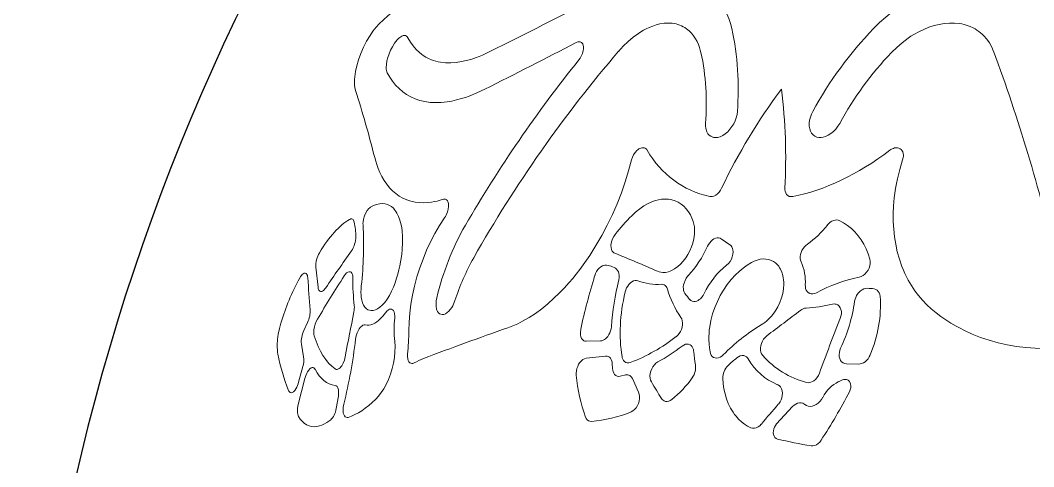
# Model space of a CAD drawing. Extents: x 0 to 297, y 0 to 420.
# Drawn here: x 73.98 to 90.28, y 286.77 to 293.95 of the extents above; entities that cross this region are included whole.
import ezdxf

# ---------------------------------------------------------------- set-up
doc = ezdxf.new("R2010")
doc.units = 0

msp = doc.modelspace()

# ---------------------------------------------------------------- linework, layer by layer
at = {"color": 7, "lineweight": 13, "ltscale": 0.004262}
msp.add_line((85.252, 290.438), (85.394, 290.343), dxfattribs=at)
at = {"color": 7, "lineweight": 13, "ltscale": 0.00806}
msp.add_line((78.77, 289.659), (78.735, 289.98), dxfattribs=at)
at = {"color": 7, "lineweight": 13, "ltscale": 0.003566}
msp.add_line((78.603, 289.092), (78.542, 288.963), dxfattribs=at)
at = {"color": 7, "lineweight": 13, "ltscale": 0.005779}
msp.add_line((83.313, 288.794), (83.082, 288.789), dxfattribs=at)
at = {"color": 7, "lineweight": 13, "ltscale": 0.005235}
msp.add_line((78.503, 288.745), (78.538, 288.538), dxfattribs=at)
at = {"color": 7, "lineweight": 13, "ltscale": 0.00784}
msp.add_line((83.083, 288.516), (83.394, 288.552), dxfattribs=at)
at = {"color": 7, "lineweight": 13, "ltscale": 0.006504}
msp.add_line((78.525, 288.384), (78.457, 288.133), dxfattribs=at)
at = {"color": 7, "lineweight": 13, "ltscale": 0.002036}
msp.add_line((83.501, 288.429), (83.506, 288.347), dxfattribs=at)
at = {"color": 7, "lineweight": 13, "ltscale": 0.005048}
msp.add_line((87.468, 288.423), (87.266, 288.427), dxfattribs=at)
at = {"color": 7, "lineweight": 13, "ltscale": 0.010869}
msp.add_line((78.452, 287.771), (78.559, 288.192), dxfattribs=at)
at = {"color": 7, "lineweight": 13, "ltscale": 0.002308}
msp.add_line((83.627, 288.226), (83.717, 288.247), dxfattribs=at)
at = {"color": 7, "lineweight": 13, "ltscale": 0.006007}
msp.add_line((83.825, 288.188), (83.924, 287.969), dxfattribs=at)
at = {"color": 7, "lineweight": 13, "ltscale": 0.001731}
msp.add_line((87.141, 288.138), (87.204, 288.166), dxfattribs=at)
at = {"color": 7, "lineweight": 13, "ltscale": 0.005056}
msp.add_line((79.097, 287.907), (79.064, 287.707), dxfattribs=at)
at = {"color": 7, "lineweight": 13, "ltscale": 0.009468}
msp.add_line((86.143, 287.461), (86.401, 287.738), dxfattribs=at)
at = {"color": 7, "lineweight": 13}
for points in [[(84.793, 294.522), (84.864, 294.503), (84.933, 294.477), (84.998, 294.445), (85.059, 294.407), (85.117, 294.363), (85.171, 294.312), (85.221, 294.256), (85.266, 294.194), (85.307, 294.128), (85.343, 294.057), (85.374, 293.982), (85.401, 293.903), (85.423, 293.82)], [(87.702, 293.82), (87.798, 293.916), (87.899, 294.006), (88.003, 294.091), (88.11, 294.169), (88.221, 294.241), (88.333, 294.306), (88.448, 294.364), (88.564, 294.414), (88.661, 294.45), (88.758, 294.48), (88.855, 294.504), (88.952, 294.522)], [(79.373, 292.827), (79.363, 292.867), (79.358, 292.913), (79.356, 292.962), (79.357, 293.002), (79.361, 293.043), (79.373, 293.13), (79.393, 293.22), (79.422, 293.32), (79.459, 293.421), (79.502, 293.522), (79.551, 293.619), (79.606, 293.711), (79.653, 293.78), (79.704, 293.844), (79.755, 293.897)], [(84.927, 293.434), (84.917, 293.475), (84.905, 293.514), (84.887, 293.565), (84.865, 293.612), (84.841, 293.657), (84.81, 293.704), (84.775, 293.747), (84.737, 293.785), (84.696, 293.818), (84.67, 293.836), (84.644, 293.851), (84.616, 293.865), (84.588, 293.877), (84.558, 293.887), (84.528, 293.896), (84.466, 293.907), (84.401, 293.91), (84.334, 293.907), (84.266, 293.896), (84.208, 293.881), (84.151, 293.862), (84.093, 293.839), (84.049, 293.818), (84.006, 293.795), (83.963, 293.77), (83.921, 293.742), (83.837, 293.681), (83.756, 293.612), (83.678, 293.536), (83.603, 293.454)], [(89.633, 293.454), (89.603, 293.524), (89.567, 293.59), (89.525, 293.65), (89.477, 293.705), (89.451, 293.73), (89.424, 293.754), (89.396, 293.776), (89.366, 293.797), (89.335, 293.816), (89.304, 293.833), (89.258, 293.854), (89.21, 293.872), (89.16, 293.886), (89.122, 293.895), (89.084, 293.902), (89.004, 293.909), (88.923, 293.91), (88.84, 293.902), (88.757, 293.888), (88.675, 293.868), (88.593, 293.841), (88.512, 293.808), (88.432, 293.769), (88.353, 293.725), (88.305, 293.696), (88.258, 293.664), (88.211, 293.63), (88.164, 293.593), (88.075, 293.517), (87.991, 293.434)], [(79.884, 293.11), (79.877, 293.126), (79.872, 293.144), (79.868, 293.167), (79.867, 293.192), (79.869, 293.244), (79.878, 293.299), (79.893, 293.356), (79.912, 293.414), (79.936, 293.471), (79.965, 293.527), (80.002, 293.585), (80.023, 293.614), (80.045, 293.64), (80.065, 293.66), (80.084, 293.677), (80.101, 293.689), (80.118, 293.698), (80.139, 293.707), (80.159, 293.71), (80.177, 293.707), (80.192, 293.7), (80.205, 293.689), (80.216, 293.673)], [(80.216, 293.673), (80.256, 293.604), (80.301, 293.541), (80.35, 293.483), (80.404, 293.433), (80.433, 293.41), (80.463, 293.388), (80.505, 293.362), (80.548, 293.34), (80.593, 293.32), (80.629, 293.307), (80.665, 293.297), (80.703, 293.288), (80.741, 293.28), (80.821, 293.271), (80.904, 293.27), (80.99, 293.276), (81.079, 293.289), (81.151, 293.305), (81.226, 293.325), (81.302, 293.35), (81.359, 293.371), (81.417, 293.395), (81.535, 293.45)], [(82.966, 293.318), (82.985, 293.345), (83.002, 293.375), (83.022, 293.421), (83.035, 293.467), (83.038, 293.491), (83.039, 293.513), (83.038, 293.531), (83.035, 293.549), (83.027, 293.573), (83.013, 293.592), (83.005, 293.599), (82.995, 293.604), (82.985, 293.608), (82.973, 293.609), (82.961, 293.609), (82.948, 293.607), (82.923, 293.597)], [(81.45, 292.844), (81.324, 292.785), (81.2, 292.735), (81.139, 292.713), (81.079, 292.694), (80.999, 292.672), (80.921, 292.655), (80.844, 292.642), (80.751, 292.632), (80.66, 292.629), (80.573, 292.633), (80.489, 292.645), (80.408, 292.663), (80.331, 292.689), (80.261, 292.721), (80.194, 292.759), (80.131, 292.803), (80.072, 292.854), (80.018, 292.911), (79.968, 292.974), (79.924, 293.039), (79.884, 293.11)], [(85.514, 292.486), (85.508, 292.437), (85.495, 292.387), (85.477, 292.337), (85.454, 292.289), (85.426, 292.243), (85.394, 292.2), (85.358, 292.161), (85.319, 292.127), (85.277, 292.1), (85.235, 292.081), (85.195, 292.07), (85.176, 292.067), (85.156, 292.067), (85.131, 292.07), (85.108, 292.076), (85.086, 292.087), (85.061, 292.105), (85.04, 292.129), (85.024, 292.158), (85.016, 292.177), (85.01, 292.198), (85.005, 292.221), (85.002, 292.246), (85.002, 292.294)], [(87.158, 292.294), (87.13, 292.248), (87.096, 292.204), (87.059, 292.165), (87.018, 292.131), (86.975, 292.104), (86.931, 292.083), (86.895, 292.073), (86.859, 292.067), (86.824, 292.068), (86.791, 292.075), (86.759, 292.089), (86.731, 292.11), (86.707, 292.137), (86.689, 292.17), (86.676, 292.206), (86.672, 292.228), (86.669, 292.251), (86.668, 292.297), (86.675, 292.346), (86.687, 292.395), (86.704, 292.441), (86.725, 292.486)], [(84.063, 291.863), (84.055, 291.874), (84.046, 291.883), (84.031, 291.894), (84.013, 291.901), (83.994, 291.903), (83.979, 291.902), (83.963, 291.898), (83.946, 291.891), (83.93, 291.883), (83.914, 291.871), (83.898, 291.858), (83.869, 291.826), (83.844, 291.789), (83.825, 291.749), (83.811, 291.707)], [(88.17, 291.707), (88.18, 291.747), (88.182, 291.767), (88.182, 291.787), (88.179, 291.812), (88.172, 291.835), (88.161, 291.856), (88.147, 291.873), (88.13, 291.887), (88.11, 291.897), (88.088, 291.902), (88.064, 291.903), (88.039, 291.899), (88.021, 291.893), (88.002, 291.885), (87.983, 291.875), (87.965, 291.863)], [(80.785, 291.073), (80.736, 291.059), (80.687, 291.046), (80.641, 291.037), (80.595, 291.029), (80.527, 291.022), (80.46, 291.019), (80.394, 291.022), (80.331, 291.03), (80.263, 291.045), (80.198, 291.066), (80.136, 291.093), (80.077, 291.126), (80.021, 291.165), (79.969, 291.21), (79.92, 291.26), (79.875, 291.315), (79.834, 291.376), (79.796, 291.441), (79.766, 291.503), (79.738, 291.568), (79.714, 291.636), (79.697, 291.689), (79.682, 291.744)], [(83.811, 291.707), (83.764, 291.529), (83.71, 291.352), (83.648, 291.175), (83.579, 291), (83.503, 290.827), (83.421, 290.657), (83.333, 290.49), (83.238, 290.328), (83.138, 290.17), (83.033, 290.018), (82.978, 289.944), (82.921, 289.871), (82.865, 289.801), (82.807, 289.734), (82.728, 289.645), (82.646, 289.561), (82.564, 289.481), (82.466, 289.394), (82.367, 289.313), (82.266, 289.238), (82.163, 289.171), (82.06, 289.112), (81.981, 289.071), (81.901, 289.036), (81.822, 289.005)], [(88.63, 289.312), (88.558, 289.378), (88.49, 289.448), (88.426, 289.523), (88.366, 289.602), (88.311, 289.685), (88.261, 289.771), (88.233, 289.824), (88.207, 289.878), (88.182, 289.934), (88.159, 289.991), (88.119, 290.108), (88.085, 290.228), (88.059, 290.35), (88.04, 290.471), (88.027, 290.593), (88.02, 290.717), (88.02, 290.843), (88.025, 290.969), (88.037, 291.096), (88.046, 291.172), (88.058, 291.248), (88.072, 291.326), (88.088, 291.403), (88.125, 291.555), (88.17, 291.707)], [(85.258, 291.252), (85.24, 291.219), (85.218, 291.189), (85.192, 291.162), (85.165, 291.141), (85.137, 291.126), (85.108, 291.117), (85.088, 291.116), (85.069, 291.118)], [(86.403, 291.118), (86.374, 291.116), (86.347, 291.121), (86.324, 291.133), (86.304, 291.152), (86.29, 291.176), (86.28, 291.204), (86.277, 291.228), (86.277, 291.252)], [(80.805, 290.774), (80.819, 290.796), (80.832, 290.82), (80.843, 290.846), (80.853, 290.873), (80.864, 290.917), (80.869, 290.959), (80.868, 290.999), (80.861, 291.028), (80.85, 291.051), (80.842, 291.061), (80.834, 291.068), (80.819, 291.075), (80.803, 291.077), (80.785, 291.073)], [(83.814, 290.809), (83.876, 290.868), (83.942, 290.921), (84.009, 290.968), (84.079, 291.007), (84.114, 291.024), (84.149, 291.038), (84.196, 291.054), (84.244, 291.066), (84.291, 291.074), (84.349, 291.078), (84.405, 291.075), (84.46, 291.066), (84.513, 291.049), (84.563, 291.026), (84.609, 290.997), (84.652, 290.962), (84.691, 290.921), (84.726, 290.874), (84.757, 290.823), (84.782, 290.77), (84.803, 290.714)], [(79.494, 290.662), (79.493, 290.684), (79.495, 290.707), (79.503, 290.755), (79.518, 290.806), (79.54, 290.855), (79.562, 290.892), (79.588, 290.925), (79.602, 290.937), (79.615, 290.947)], [(79.615, 290.947), (79.663, 290.973), (79.711, 290.992), (79.758, 291.003), (79.803, 291.007), (79.847, 291.003), (79.888, 290.992), (79.921, 290.976), (79.952, 290.955), (79.981, 290.929), (80.007, 290.899), (80.023, 290.876), (80.038, 290.852), (80.064, 290.797), (80.086, 290.737), (80.097, 290.699), (80.106, 290.66), (80.115, 290.614), (80.121, 290.567), (80.128, 290.472), (80.129, 290.373), (80.124, 290.27), (80.115, 290.183), (80.102, 290.094), (80.085, 290.004), (80.069, 289.937), (80.052, 289.87), (80.033, 289.803), (80.01, 289.731)], [(79.279, 290.75), (79.296, 290.757), (79.312, 290.758), (79.326, 290.753), (79.335, 290.746), (79.342, 290.736), (79.348, 290.722), (79.353, 290.707)], [(80.229, 288.955), (80.233, 289.097), (80.244, 289.24), (80.263, 289.385), (80.288, 289.532), (80.321, 289.678), (80.36, 289.824), (80.406, 289.969), (80.458, 290.112), (80.516, 290.253), (80.58, 290.39), (80.65, 290.523), (80.725, 290.651), (80.805, 290.774)], [(86.959, 290.657), (86.982, 290.682), (87.007, 290.704), (87.033, 290.721), (87.06, 290.733), (87.088, 290.74), (87.115, 290.741), (87.133, 290.738), (87.15, 290.731)], [(84.803, 290.714), (84.814, 290.673), (84.821, 290.629), (84.825, 290.583), (84.825, 290.548), (84.823, 290.512), (84.813, 290.44), (84.795, 290.368), (84.774, 290.306), (84.748, 290.245), (84.717, 290.186), (84.682, 290.13), (84.642, 290.078), (84.599, 290.031), (84.553, 289.99), (84.504, 289.955), (84.455, 289.928), (84.43, 289.917), (84.405, 289.909), (84.358, 289.898), (84.335, 289.896), (84.313, 289.896), (84.283, 289.899), (84.255, 289.905), (84.228, 289.915)], [(87.15, 290.731), (87.22, 290.695), (87.285, 290.652), (87.346, 290.603), (87.403, 290.548), (87.456, 290.487), (87.503, 290.422), (87.546, 290.351), (87.583, 290.276), (87.616, 290.195), (87.644, 290.111)], [(83.541, 290.205), (83.529, 290.211), (83.519, 290.218), (83.51, 290.228), (83.502, 290.238), (83.489, 290.264), (83.482, 290.296), (83.48, 290.33), (83.484, 290.367), (83.492, 290.403), (83.506, 290.44), (83.524, 290.476), (83.547, 290.508)], [(85.034, 290.318), (85.049, 290.347), (85.068, 290.374), (85.089, 290.398), (85.112, 290.419), (85.137, 290.435), (85.162, 290.447), (85.187, 290.452), (85.211, 290.453), (85.234, 290.447), (85.252, 290.438)], [(85.394, 290.343), (85.405, 290.334), (85.415, 290.323), (85.424, 290.311), (85.432, 290.296), (85.437, 290.28), (85.442, 290.263), (85.445, 290.227), (85.442, 290.189), (85.432, 290.148), (85.416, 290.109), (85.395, 290.073), (85.369, 290.04), (85.34, 290.013)], [(86.539, 290.066), (86.53, 290.093), (86.525, 290.122), (86.525, 290.153), (86.53, 290.185), (86.539, 290.218), (86.552, 290.25), (86.569, 290.28), (86.59, 290.308), (86.614, 290.332), (86.639, 290.353)], [(85.738, 290.054), (85.785, 290.078), (85.833, 290.096), (85.881, 290.108), (85.928, 290.113), (85.973, 290.112), (86.017, 290.105), (86.059, 290.091), (86.093, 290.073), (86.124, 290.051), (86.152, 290.025), (86.178, 289.995), (86.193, 289.973), (86.206, 289.95), (86.229, 289.9), (86.245, 289.845), (86.252, 289.811), (86.256, 289.777), (86.259, 289.742), (86.259, 289.706), (86.254, 289.633), (86.242, 289.559), (86.222, 289.486), (86.195, 289.414), (86.162, 289.345), (86.132, 289.292), (86.097, 289.241), (86.06, 289.194), (86.008, 289.14), (85.98, 289.115), (85.952, 289.092), (85.923, 289.071), (85.893, 289.053)], [(87.644, 290.111), (87.65, 290.077), (87.65, 290.041), (87.644, 290.005), (87.631, 289.968), (87.614, 289.932), (87.591, 289.9), (87.565, 289.871), (87.535, 289.847), (87.504, 289.83), (87.472, 289.82)], [(83.219, 289.842), (83.232, 289.878), (83.249, 289.911), (83.269, 289.942), (83.292, 289.968), (83.318, 289.989), (83.345, 290.004), (83.364, 290.01), (83.383, 290.013)], [(83.571, 289.949), (83.588, 289.93), (83.601, 289.906), (83.609, 289.879), (83.613, 289.846), (83.611, 289.812), (83.605, 289.777)], [(85.074, 288.617), (85.064, 288.682), (85.057, 288.748), (85.055, 288.815), (85.055, 288.865), (85.058, 288.916), (85.062, 288.969), (85.069, 289.021), (85.088, 289.125), (85.115, 289.228), (85.149, 289.33), (85.191, 289.429), (85.238, 289.523), (85.291, 289.614), (85.35, 289.701), (85.414, 289.782), (85.483, 289.858), (85.543, 289.914), (85.606, 289.966), (85.671, 290.013), (85.738, 290.054)], [(78.476, 289.807), (78.49, 289.83), (78.504, 289.849), (78.517, 289.863), (78.529, 289.874), (78.546, 289.883), (78.562, 289.885), (78.577, 289.881), (78.585, 289.873), (78.592, 289.863), (78.598, 289.849), (78.603, 289.832), (78.606, 289.808)], [(79.188, 289.84), (79.207, 289.866), (79.228, 289.888), (79.249, 289.903), (79.268, 289.909), (79.277, 289.909), (79.294, 289.904), (79.301, 289.899), (79.313, 289.883), (79.322, 289.862), (79.327, 289.836), (79.329, 289.807)], [(83.708, 289.582), (83.718, 289.615), (83.732, 289.648), (83.75, 289.678), (83.77, 289.705), (83.793, 289.729), (83.817, 289.748), (83.842, 289.761), (83.868, 289.768), (83.893, 289.769), (83.914, 289.763)], [(84.67, 289.558), (84.658, 289.58), (84.649, 289.605), (84.645, 289.633), (84.644, 289.663), (84.648, 289.695), (84.655, 289.726), (84.671, 289.768), (84.692, 289.807), (84.719, 289.841)], [(78.894, 289.648), (78.882, 289.632), (78.869, 289.618), (78.856, 289.606), (78.843, 289.597), (78.834, 289.593), (78.824, 289.59), (78.815, 289.59), (78.807, 289.592), (78.799, 289.595), (78.792, 289.601), (78.784, 289.611), (78.778, 289.623), (78.773, 289.64), (78.77, 289.659)], [(80.01, 289.731), (79.984, 289.661), (79.954, 289.593), (79.92, 289.528), (79.882, 289.468), (79.842, 289.415), (79.799, 289.368), (79.764, 289.338), (79.728, 289.313), (79.692, 289.295), (79.657, 289.285), (79.627, 289.283), (79.598, 289.287), (79.571, 289.297), (79.546, 289.314), (79.525, 289.336), (79.503, 289.369), (79.486, 289.409), (79.474, 289.453), (79.465, 289.501), (79.462, 289.536), (79.46, 289.571), (79.462, 289.645), (79.465, 289.682)], [(84.292, 289.706), (84.314, 289.705), (84.334, 289.699), (84.352, 289.687), (84.368, 289.672), (84.38, 289.652), (84.389, 289.629)], [(86.785, 289.571), (86.757, 289.559), (86.729, 289.553), (86.702, 289.553), (86.677, 289.56), (86.654, 289.572), (86.636, 289.59), (86.621, 289.613), (86.611, 289.639), (86.606, 289.668), (86.605, 289.698)], [(87.399, 289.432), (87.406, 289.464), (87.417, 289.495), (87.431, 289.525), (87.456, 289.562), (87.472, 289.58), (87.488, 289.595), (87.504, 289.608), (87.521, 289.619), (87.548, 289.632), (87.575, 289.64), (87.602, 289.642)], [(87.712, 289.632), (87.738, 289.624), (87.76, 289.611), (87.779, 289.592), (87.793, 289.568), (87.803, 289.541), (87.808, 289.512)], [(80.971, 289.443), (80.949, 289.387), (80.935, 289.359), (80.92, 289.333), (80.897, 289.301), (80.873, 289.273), (80.848, 289.25), (80.82, 289.232), (80.792, 289.221), (80.778, 289.219), (80.765, 289.218), (80.743, 289.223), (80.723, 289.233), (80.705, 289.249), (80.691, 289.27), (80.683, 289.287), (80.677, 289.305), (80.669, 289.346), (80.667, 289.391), (80.671, 289.439), (80.679, 289.487)], [(84.979, 289.556), (84.962, 289.525), (84.941, 289.497), (84.918, 289.472), (84.901, 289.459), (84.884, 289.447), (84.86, 289.436), (84.835, 289.429), (84.811, 289.427), (84.788, 289.432), (84.767, 289.443), (84.749, 289.459)], [(79.854, 289.248), (79.877, 289.275), (79.901, 289.295), (79.919, 289.304), (79.937, 289.308), (79.954, 289.306), (79.97, 289.297), (79.984, 289.282), (79.994, 289.262), (80.002, 289.233), (80.005, 289.2), (80.003, 289.164)], [(87.041, 289.386), (87.072, 289.39), (87.087, 289.388), (87.102, 289.385), (87.116, 289.38), (87.128, 289.373), (87.14, 289.365), (87.151, 289.354), (87.168, 289.329), (87.179, 289.3), (87.185, 289.266), (87.185, 289.23), (87.179, 289.194), (87.168, 289.158)], [(90.614, 288.677), (90.458, 288.674), (90.304, 288.678), (90.151, 288.689), (90, 288.707), (89.852, 288.733), (89.707, 288.765), (89.564, 288.805), (89.425, 288.852), (89.289, 288.905), (89.157, 288.966), (89.093, 288.999), (89.029, 289.034), (88.947, 289.083), (88.866, 289.134), (88.787, 289.189), (88.708, 289.249), (88.63, 289.312)], [(78.709, 288.878), (78.704, 288.899), (78.702, 288.922), (78.702, 288.948), (78.704, 288.975), (78.711, 289.019), (78.723, 289.062), (78.739, 289.105), (78.76, 289.145)], [(79.53, 289.051), (79.558, 289.046), (79.588, 289.047), (79.619, 289.053), (79.652, 289.064), (79.684, 289.081), (79.717, 289.103), (79.741, 289.122), (79.765, 289.143), (79.811, 289.192), (79.854, 289.248)], [(84.604, 289.174), (84.618, 289.149), (84.627, 289.119), (84.631, 289.087), (84.63, 289.052), (84.623, 289.016), (84.613, 288.981), (84.597, 288.947), (84.578, 288.915), (84.555, 288.887), (84.529, 288.863)], [(78.125, 288.581), (78.12, 288.614), (78.116, 288.649), (78.114, 288.69), (78.114, 288.733), (78.119, 288.817), (78.131, 288.905), (78.149, 288.994), (78.173, 289.082)], [(79.374, 288.821), (79.384, 288.874), (79.4, 288.926), (79.421, 288.968), (79.434, 288.99), (79.448, 289.009), (79.46, 289.022), (79.473, 289.033), (79.492, 289.046), (79.512, 289.052), (79.53, 289.051)], [(83.082, 288.789), (83.062, 288.791), (83.043, 288.798), (83.027, 288.81), (83.017, 288.821), (83.009, 288.833), (82.996, 288.862), (82.989, 288.895), (82.988, 288.916), (82.988, 288.937), (82.994, 288.981)], [(83.487, 289.024), (83.483, 288.991), (83.475, 288.958), (83.463, 288.926), (83.447, 288.896), (83.429, 288.867), (83.408, 288.842), (83.393, 288.829), (83.378, 288.817), (83.357, 288.805), (83.335, 288.797), (83.313, 288.794)], [(80.004, 288.786), (80.009, 288.704), (80.007, 288.617), (79.998, 288.529), (79.983, 288.439), (79.961, 288.349), (79.934, 288.26), (79.901, 288.174), (79.863, 288.091), (79.827, 288.025), (79.787, 287.963), (79.745, 287.907), (79.699, 287.857)], [(85.92, 288.56), (85.903, 288.585), (85.892, 288.614), (85.886, 288.646), (85.885, 288.682), (85.89, 288.718), (85.9, 288.754), (85.915, 288.789), (85.935, 288.822), (85.958, 288.851), (85.985, 288.875)], [(84.624, 288.712), (84.65, 288.728), (84.677, 288.74), (84.703, 288.744), (84.729, 288.742), (84.752, 288.733), (84.772, 288.719), (84.787, 288.701), (84.798, 288.68), (84.807, 288.655), (84.81, 288.636), (84.812, 288.616)], [(85.286, 288.569), (85.262, 288.548), (85.235, 288.531), (85.208, 288.521), (85.181, 288.517), (85.155, 288.52), (85.131, 288.529), (85.11, 288.545), (85.094, 288.565), (85.082, 288.59), (85.074, 288.617)], [(87.266, 288.427), (87.238, 288.431), (87.212, 288.442), (87.19, 288.459), (87.172, 288.482), (87.159, 288.51), (87.152, 288.54), (87.15, 288.574), (87.153, 288.609), (87.161, 288.644), (87.174, 288.677)], [(79.207, 288.54), (79.193, 288.486), (79.173, 288.435), (79.151, 288.396), (79.138, 288.378), (79.124, 288.362), (79.111, 288.351), (79.098, 288.343), (79.079, 288.336), (79.062, 288.336), (79.046, 288.343)], [(80.315, 288.44), (80.296, 288.433), (80.277, 288.431), (80.26, 288.435), (80.244, 288.444), (80.232, 288.459), (80.222, 288.477), (80.212, 288.509), (80.209, 288.545), (80.21, 288.583)], [(82.922, 288.244), (82.921, 288.278), (82.924, 288.314), (82.932, 288.349), (82.945, 288.385), (82.961, 288.418), (82.982, 288.449), (83.004, 288.474), (83.029, 288.495), (83.056, 288.509), (83.083, 288.516)], [(83.394, 288.552), (83.417, 288.552), (83.438, 288.546), (83.457, 288.534), (83.473, 288.517), (83.486, 288.496), (83.495, 288.471), (83.499, 288.451), (83.501, 288.429)], [(83.79, 288.448), (83.766, 288.442), (83.742, 288.442), (83.719, 288.449), (83.7, 288.461), (83.683, 288.479), (83.671, 288.501), (83.663, 288.521), (83.659, 288.542)], [(84.13, 288.136), (84.117, 288.165), (84.11, 288.198), (84.108, 288.233), (84.112, 288.271), (84.121, 288.309), (84.136, 288.346), (84.155, 288.38), (84.178, 288.411), (84.204, 288.437), (84.232, 288.456)], [(85.505, 288.523), (85.531, 288.541), (85.559, 288.553), (85.588, 288.559), (85.615, 288.558), (85.64, 288.551), (85.662, 288.537), (85.675, 288.523), (85.687, 288.506)], [(87.65, 288.568), (87.634, 288.536), (87.615, 288.507), (87.592, 288.48), (87.567, 288.458), (87.539, 288.441), (87.51, 288.429), (87.489, 288.424), (87.468, 288.423)], [(78.559, 288.192), (78.567, 288.222), (78.577, 288.25), (78.588, 288.275), (78.601, 288.299), (78.62, 288.326), (78.64, 288.348), (78.661, 288.362), (78.676, 288.367), (78.69, 288.366), (78.703, 288.361), (78.714, 288.351), (78.723, 288.337)], [(83.506, 288.347), (83.509, 288.324), (83.514, 288.302), (83.524, 288.277), (83.539, 288.255), (83.557, 288.238), (83.578, 288.227), (83.602, 288.223), (83.627, 288.226)], [(78.457, 288.133), (78.449, 288.104), (78.438, 288.075), (78.427, 288.05), (78.414, 288.026), (78.395, 287.999), (78.375, 287.978), (78.364, 287.97), (78.354, 287.965), (78.338, 287.962), (78.322, 287.965), (78.31, 287.975), (78.302, 287.985), (78.296, 287.998)], [(85.732, 287.397), (85.678, 287.424), (85.626, 287.457), (85.578, 287.494), (85.533, 287.536), (85.491, 287.582), (85.467, 287.613), (85.444, 287.646), (85.403, 287.715), (85.367, 287.788), (85.339, 287.864), (85.316, 287.942), (85.298, 288.023), (85.286, 288.106), (85.28, 288.194)], [(86.832, 288.274), (86.815, 288.237), (86.793, 288.203), (86.767, 288.173), (86.745, 288.155), (86.721, 288.14), (86.697, 288.129), (86.673, 288.124), (86.649, 288.122), (86.626, 288.126)], [(87.204, 288.166), (87.217, 288.172), (87.232, 288.175), (87.251, 288.176), (87.269, 288.174), (87.286, 288.167), (87.297, 288.161), (87.307, 288.152), (87.316, 288.141), (87.323, 288.13), (87.334, 288.102), (87.338, 288.071), (87.336, 288.039), (87.328, 288.007), (87.315, 287.976)], [(79.044, 288.078), (79.061, 288.073), (79.075, 288.06), (79.086, 288.042), (79.092, 288.025), (79.097, 288.006), (79.1, 287.982), (79.101, 287.957), (79.097, 287.907)], [(83.924, 287.969), (83.935, 287.938), (83.94, 287.903), (83.939, 287.866), (83.933, 287.827), (83.922, 287.789), (83.906, 287.753), (83.885, 287.719), (83.86, 287.69), (83.833, 287.668), (83.805, 287.652)], [(86.16, 288.091), (86.174, 288.084), (86.186, 288.076), (86.198, 288.066), (86.208, 288.054), (86.224, 288.026), (86.234, 287.992), (86.238, 287.956), (86.236, 287.918), (86.228, 287.88), (86.216, 287.846), (86.199, 287.814), (86.179, 287.785), (86.171, 287.775)], [(84.458, 287.852), (84.434, 287.836), (84.409, 287.825), (84.384, 287.82), (84.36, 287.821), (84.338, 287.828), (84.318, 287.84), (84.305, 287.852), (84.295, 287.866)], [(86.598, 287.773), (86.622, 287.757), (86.651, 287.745), (86.683, 287.741), (86.715, 287.744), (86.749, 287.754), (86.781, 287.771), (86.812, 287.793), (86.84, 287.82), (86.865, 287.852), (86.887, 287.887)], [(78.457, 287.58), (78.449, 287.596), (78.444, 287.615), (78.44, 287.637), (78.439, 287.661), (78.439, 287.688), (78.441, 287.715), (78.452, 287.771)], [(79.064, 287.707), (79.058, 287.679), (79.05, 287.65), (79.04, 287.625), (79.03, 287.601), (79.017, 287.578), (79.004, 287.557), (78.989, 287.539), (78.974, 287.525)], [(79.253, 287.565), (79.237, 287.563), (79.221, 287.566), (79.207, 287.574), (79.194, 287.589), (79.183, 287.61), (79.176, 287.634), (79.173, 287.656), (79.172, 287.679), (79.174, 287.728), (79.183, 287.775)], [(86.401, 287.738), (86.426, 287.76), (86.453, 287.779), (86.481, 287.792), (86.51, 287.798), (86.538, 287.798), (86.564, 287.792), (86.582, 287.784), (86.598, 287.773)], [(78.974, 287.525), (78.944, 287.502), (78.914, 287.482), (78.874, 287.458), (78.833, 287.44), (78.793, 287.426), (78.749, 287.416), (78.706, 287.413), (78.665, 287.417), (78.625, 287.427), (78.586, 287.445), (78.549, 287.47), (78.515, 287.501), (78.485, 287.538), (78.457, 287.58)], [(83.166, 287.499), (83.142, 287.501), (83.12, 287.51), (83.1, 287.525), (83.084, 287.546), (83.072, 287.571)], [(85.898, 287.456), (85.873, 287.43), (85.846, 287.41), (85.816, 287.395), (85.787, 287.389), (85.758, 287.389), (85.732, 287.397)], [(86.159, 287.216), (86.137, 287.226), (86.118, 287.242), (86.104, 287.263), (86.095, 287.289), (86.091, 287.318), (86.092, 287.348), (86.098, 287.379), (86.109, 287.409), (86.124, 287.436), (86.143, 287.461)], [(86.858, 287.196), (86.837, 287.168), (86.812, 287.144), (86.785, 287.125), (86.757, 287.113), (86.728, 287.107), (86.699, 287.107)]]:
    msp.add_lwpolyline(points, dxfattribs=at)
at = {"color": 7, "lineweight": 30}
msp.add_arc((109.39, 278.708), 35.408, 134.5921, 180, dxfattribs=at)
at = {"color": 7, "lineweight": 13}
for centre, radius, start, end in [((30.407, 395.602), 114.233, 296.58794, 297.55487), ((80.939, 292.851), 4.588, 355.4375, 12.195), ((92.171, 289.524), 6.199, 136.1339, 151.4603), ((32.779, 389.864), 108.544, 296.64097, 297.51408), ((99.52, 279.821), 20.958, 139.4174, 150.5287), ((81.055, 292.613), 3.959, 355.3849, 11.9778), ((91.838, 289.751), 5.326, 136.2433, 151.4753), ((62.534, 283.481), 28.877, 13.3148, 20.2052), ((99.685, 279.894), 21.442, 141.2381, 149.8757), ((61.602, 287.172), 18.649, 14.1904, 17.6506), ((93.819, 287.174), 9.482, 143.2546, 154.5309), ((77.387, 291.745), 8.903, 356.8292, 7.1161), ((86.815, 287.877), 4.195, 135.6588, 141.1512), ((78.111, 290.455), 1.267, 0.7137, 11.4312), ((73.633, 290.345), 5.87, 353.5076, 3.0892), ((84.834, 288.528), 4.263, 150.0725, 166.9994), ((85.825, 291.529), 1.431, 304.7065, 322.4678), ((78.956, 290.478), 0.422, 326.0333, 359.0838), ((83.365, 291.076), 1.833, 317.652, 335.5666), ((79.168, 289.994), 0.434, 149.4795, 181.8944), ((107.809, 270.028), 34.943, 144.6557, 145.841), ((84.59, 288.264), 3.806, 150.6135, 161.9602), ((77.174, 274.164), 17.259, 65.8755, 68.3516), ((83.394, 289.734), 0.279, 50.5139, 92.2327), ((86.123, 289.027), 1.26, 128.4535, 155.1675), ((85.811, 289.749), 0.795, 356.3083, 23.5047), ((81.727, 288.025), 3.708, 151.2671, 163.4374), ((101.5, 291.289), 22.942, 183.7002, 184.9817), ((110.588, 270.019), 37.132, 147.7381, 148.9982), ((83.468, 289.803), 4.139, 179.9434, 186.14), ((93.708, 286.649), 10.965, 163.068, 167.719), ((88.45, 288.632), 4.978, 166.7067, 175.487), ((84.227, 290.561), 0.857, 248.5947, 274.3377), ((87.972, 287.375), 2.496, 101.5566, 118.3922), ((85.864, 290.048), 1.533, 195.8579, 214.7549), ((87.588, 288.914), 0.728, 80.1632, 88.8654), ((85.868, 290.426), 1.479, 215.9504, 220.8564), ((84.724, 289.821), 2.703, 334.9709, 351.7146), ((85.765, 289.374), 2.049, 336.8443, 3.8697), ((78.21, 289.281), 0.435, 334.31, 2.134), ((79.023, 289.332), 0.331, 347.7261, 4.9329), ((120.755, 243.445), 57.209, 126.7421, 127.4279), ((86.633, 289.161), 0.163, 95.735, 128.3616), ((86.435, 291.971), 2.655, 273.923, 283.197), ((121.877, 280.672), 43.389, 168.5809, 169.5522), ((81.916, 288.976), 1.922, 174.3834, 185.6794), ((132.091, 271.576), 48.242, 158.6253, 159.7487), ((78.916, 288.782), 0.415, 154.136, 185.0984), ((76.361, 288.964), 3.868, 354.3543, 359.8794), ((96.869, 245.71), 45.836, 109.1651, 110.9696), ((87.527, 286.382), 3.131, 121.4426, 135.6767), ((70.802, 289.843), 8.633, 346.1401, 353.1985), ((82.812, 291.043), 2.774, 290.6635, 308.2252), ((82.933, 290.871), 2.743, 298.2853, 308.0816), ((86.176, 288.682), 1.365, 182.7427, 191.5164), ((81.48, 289.242), 3.419, 191.1521, 201.3467), ((78.166, 288.494), 0.375, 343.059, 6.7907), ((80.947, 287.264), 1.336, 111.1247, 118.2567), ((87.244, 286.392), 2.75, 129.2194, 133.1335), ((86.502, 288.954), 0.929, 208.7993, 248.4148), ((86.983, 289.496), 1.416, 221.3447, 255.4086), ((84.565, 288.367), 0.277, 323.4497, 8.8172), ((85.558, 288.2), 0.278, 134.2954, 181.3506), ((85.821, 288.537), 2.914, 185.783, 199.3724), ((83.738, 288.158), 0.0913, 18.8144, 103.4269), ((90.984, 292.135), 7.935, 210.2637, 212.542), ((83.338, 289.239), 1.783, 308.9152, 324.4), ((87.39, 287.636), 0.562, 116.3812, 153.48), ((79.179, 292.223), 9.178, 326.7918, 332.441), ((82.994, 289.616), 2.124, 274.6606, 292.4377), ((96.563, 278.609), 13.856, 138.588, 140.3243), ((87.564, 292.783), 5.741, 255.8377, 261.3404)]:
    msp.add_arc(centre, radius, start, end, dxfattribs=at)
for centre, major_axis, ratio, start_param, end_param in [((96.084, 243.996), (13.002, -51.79), 0.354604, 3.197154, 3.33755), ((86.714, 294.643), (-2.147, -3.316), 0.614123, 5.984156, 6.505239), ((87.276, 294.763), (-2.269, -3.417), 0.611701, 0.539624, 1.051746), ((79.148, 289.228), (-0.448, -1.579), 0.434461, 3.560045, 4.166546), ((85.203, 289.51), (-0.832, -2.003), 0.667415, 4.948087, 5.46726), ((80.18, 290.935), (-0.99, -2.669), 0.452809, 5.742159, 6.157197), ((79.523, 289.764), (-0.541, -1.671), 0.447829, 5.862489, 6.365159), ((79.577, 289.509), (-0.634, -1.95), 0.460769, 0.315522, 0.726035)]:
    msp.add_ellipse(centre, major_axis=major_axis, ratio=ratio, start_param=start_param, end_param=end_param, dxfattribs=at)

doc.saveas('drawing.dxf')
